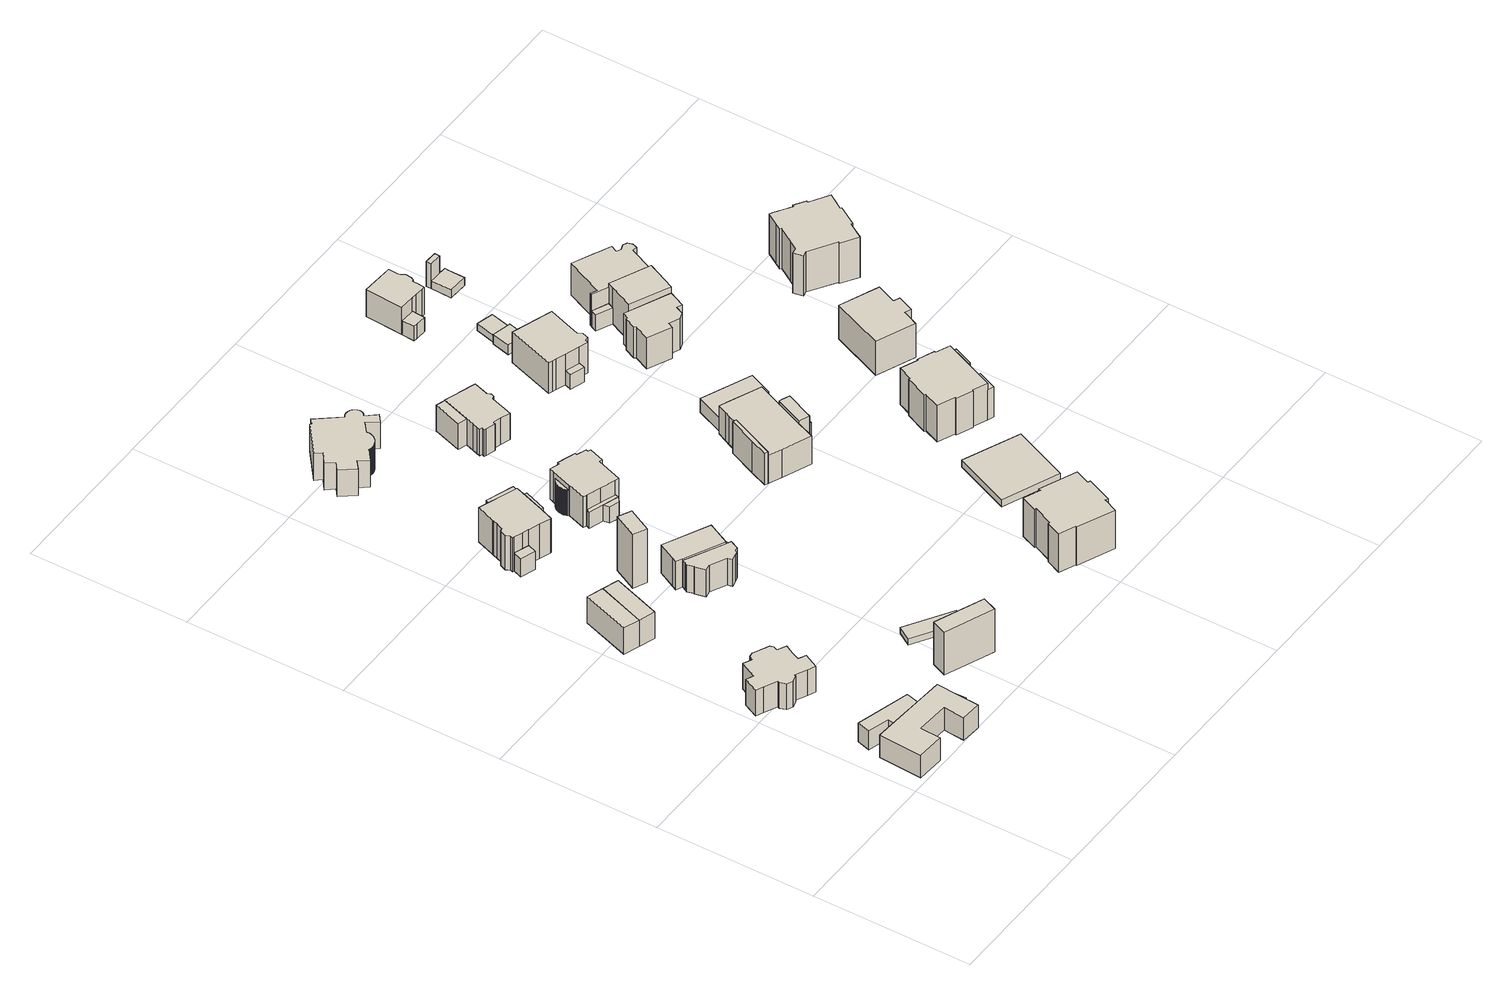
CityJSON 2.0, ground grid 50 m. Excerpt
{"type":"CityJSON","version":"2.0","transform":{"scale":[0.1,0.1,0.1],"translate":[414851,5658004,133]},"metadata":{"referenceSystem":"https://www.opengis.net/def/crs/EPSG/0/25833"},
"CityObjects":{
"building1":{"type":"Building","attributes":{"Dachtyp_tdc":"tdcFreeFormRoof","Gemeindeschluessel":14612000,"Dachneigung":50.48,"QualitaetDacherkennung":32,"Geometrietyp2DReferenz":"3000","measuredHeight":10.78,"function":"31001_9998","roofType":"5000"},"geometry":[{"type":"Solid","lod":"1","boundaries":[[[[0,1,2,3,4,5,6,7,8,9,10]],[[11,12,13,14,15,16,17,18,19,20,21]],[[10,12,11,0]],[[9,13,12,10]],[[8,14,13,9]],[[7,15,14,8]],[[6,16,15,7]],[[5,17,16,6]],[[4,18,17,5]],[[3,19,18,4]],[[2,20,19,3]],[[1,21,20,2]],[[0,11,21,1]]]]}]},
"building2":{"type":"Building","attributes":{"Dachtyp_tdc":"tdcFreeFormRoof","Gemeindeschluessel":14612000,"Dachneigung":25.45,"QualitaetDacherkennung":12,"Geometrietyp2DReferenz":"3000","measuredHeight":7.42,"function":"31001_9998","roofType":"5000"},"geometry":[{"type":"Solid","lod":"1","boundaries":[[[[22,23,24,25,26,27]],[[28,29,30,31,32,33]],[[27,29,28,22]],[[26,30,29,27]],[[25,31,30,26]],[[24,32,31,25]],[[23,33,32,24]],[[22,28,33,23]]]]}]},
"building3":{"type":"Building","attributes":{"Dachtyp_tdc":"tdcFreeFormRoof","Gemeindeschluessel":14612000,"Dachneigung":42.86,"QualitaetDacherkennung":50,"Geometrietyp2DReferenz":"3000","measuredHeight":12.9,"function":"31001_9998","roofType":"5000"},"geometry":[{"type":"Solid","lod":"1","boundaries":[[[[34,35,36,37,38,39,40,41,42,43,44,45,46,47,48,49,50,51,52,53,54,55,56,57,58,59,60]],[[61,62,63,64,65,66,67,68,69,70,71,72,73,74,75,76,77,78,79,80,81,82,83,84,85,86,87]],[[60,62,61,34]],[[59,63,62,60]],[[58,64,63,59]],[[57,65,64,58]],[[56,66,65,57]],[[55,67,66,56]],[[54,68,67,55]],[[53,69,68,54]],[[52,70,69,53]],[[51,71,70,52]],[[50,72,71,51]],[[49,73,72,50]],[[48,74,73,49]],[[47,75,74,48]],[[46,76,75,47]],[[45,77,76,46]],[[44,78,77,45]],[[43,79,78,44]],[[42,80,79,43]],[[41,81,80,42]],[[40,82,81,41]],[[39,83,82,40]],[[38,84,83,39]],[[37,85,84,38]],[[36,86,85,37]],[[35,87,86,36]],[[34,61,87,35]]]]}]},
"building4":{"type":"Building","attributes":{"Dachtyp_tdc":"tdcPolyFlatRoof","Gemeindeschluessel":14612000,"Dachneigung":34.5,"QualitaetDacherkennung":73,"Geometrietyp2DReferenz":"3000","measuredHeight":5.77,"function":"31001_9998","roofType":"2100"},"geometry":[{"type":"Solid","lod":"1","boundaries":[[[[88,89,90,91]],[[92,93,94,95]],[[91,93,92,88]],[[90,94,93,91]],[[89,95,94,90]],[[88,92,95,89]]]]}]},
"building5":{"type":"Building","attributes":{"Dachtyp_tdc":"tdcPolyFlatRoof","Gemeindeschluessel":14612000,"Dachneigung":0,"QualitaetDacherkennung":50,"Geometrietyp2DReferenz":"3000","measuredHeight":9.47,"function":"31001_9998","roofType":"1000"},"geometry":[{"type":"Solid","lod":"1","boundaries":[[[[96,97,98,99]],[[100,101,102,103]],[[99,101,100,96]],[[98,102,101,99]],[[97,103,102,98]],[[96,100,103,97]]]]}]},
"building6":{"type":"Building","attributes":{"Dachtyp_tdc":"tdcPolyFlatRoof","Gemeindeschluessel":14612000,"Dachneigung":0,"QualitaetDacherkennung":52,"Geometrietyp2DReferenz":"3000","measuredHeight":9.42,"function":"31001_9998","roofType":"1000"},"geometry":[{"type":"Solid","lod":"1","boundaries":[[[[104,96,99,105]],[[106,107,101,100]],[[105,107,106,104]],[[99,101,107,105]],[[96,100,101,99]],[[104,106,100,96]]]]}]},
"building7":{"type":"Building","attributes":{"Dachtyp_tdc":"tdcFreeFormRoof","Gemeindeschluessel":14612000,"Dachneigung":69.37,"QualitaetDacherkennung":4,"Geometrietyp2DReferenz":"3000","measuredHeight":18.58,"function":"31001_2463","roofType":"5000"},"geometry":[{"type":"Solid","lod":"1","boundaries":[[[[108,109,110,111]],[[112,113,114,115]],[[111,113,112,108]],[[110,114,113,111]],[[109,115,114,110]],[[108,112,115,109]]]]}]},
"building8":{"type":"Building","attributes":{"Dachtyp_tdc":"tdcFreeFormRoof","Gemeindeschluessel":14612000,"Dachneigung":57.66,"QualitaetDacherkennung":3,"Geometrietyp2DReferenz":"3000","measuredHeight":21.14,"function":"31001_9998","roofType":"5000"},"geometry":[{"type":"Solid","lod":"1","boundaries":[[[[116,117,118,119]],[[120,121,122,123]],[[119,121,120,116]],[[118,122,121,119]],[[117,123,122,118]],[[116,120,123,117]]]]}]},
"building9":{"type":"Building","attributes":{"Gemeindeschluessel":14612000,"Geometrietyp2DReferenz":"3000","function":"31001_9998","roofType":"9999"},"children":["building9-1","building9-2","building9-3","building9-4"]},
"building9-1":{"type":"BuildingPart","attributes":{"Dachtyp_tdc":"tdcGableRoof","Dachneigung":36.72,"QualitaetDacherkennung":22,"Geometrietyp2DReferenz":"3000","measuredHeight":7.4,"roofType":"3100"},"parents":["building9"],"geometry":[{"type":"Solid","lod":"1","boundaries":[[[[124,125,126,127]],[[128,129,130,131]],[[127,129,128,124]],[[126,130,129,127]],[[125,131,130,126]],[[124,128,131,125]]]]}]},
"building9-2":{"type":"BuildingPart","attributes":{"Dachtyp_tdc":"tdcGableAndHippedGRoof","Dachneigung":42.19,"QualitaetDacherkennung":63,"Geometrietyp2DReferenz":"3000","measuredHeight":15.63,"roofType":"9999"},"parents":["building9"],"geometry":[{"type":"Solid","lod":"1","boundaries":[[[[132,133,134,135,136,137,138,139,140,141,142,143,144,145,146,147,148,149,150,151,152]],[[153,154,155,156,157,158,159,160,161,162,163,164,165,166,167,168,169,131,170,130,171]],[[152,154,153,132]],[[151,155,154,152]],[[150,156,155,151]],[[149,157,156,150]],[[148,158,157,149]],[[147,159,158,148]],[[146,160,159,147]],[[145,161,160,146]],[[144,162,161,145]],[[143,163,162,144]],[[142,164,163,143]],[[141,165,164,142]],[[140,166,165,141]],[[139,167,166,140]],[[138,168,167,139]],[[137,169,168,138]],[[136,131,169,137]],[[135,170,131,136]],[[134,130,170,135]],[[133,171,130,134]],[[132,153,171,133]]]]}]},
"building9-3":{"type":"BuildingPart","attributes":{"Dachtyp_tdc":"tdcGableRoof","Dachneigung":49.29,"QualitaetDacherkennung":80,"Geometrietyp2DReferenz":"3000","measuredHeight":14.09,"roofType":"3100"},"parents":["building9"],"geometry":[{"type":"Solid","lod":"1","boundaries":[[[[172,173,174,175]],[[164,176,177,165]],[[175,176,164,172]],[[174,177,176,175]],[[173,165,177,174]],[[172,164,165,173]]]]}]},
"building9-4":{"type":"BuildingPart","attributes":{"Dachtyp_tdc":"tdcGableRoof","Dachneigung":43.27,"QualitaetDacherkennung":57,"Geometrietyp2DReferenz":"3000","measuredHeight":14.17,"roofType":"3100"},"parents":["building9"],"geometry":[{"type":"Solid","lod":"1","boundaries":[[[[178,179,180,181,182,183]],[[184,185,186,187,163,161]],[[183,185,184,178]],[[182,186,185,183]],[[181,187,186,182]],[[180,163,187,181]],[[179,161,163,180]],[[178,184,161,179]]]]}]},
"building10":{"type":"Building","attributes":{"Dachtyp_tdc":"tdcPolyFlatRoof","Gemeindeschluessel":14612000,"Dachneigung":0,"QualitaetDacherkennung":87,"Geometrietyp2DReferenz":"3000","measuredHeight":2.23,"function":"31001_2463","roofType":"1000"},"geometry":[{"type":"Solid","lod":"1","boundaries":[[[[188,189,190,191]],[[192,193,194,195]],[[191,193,192,188]],[[190,194,193,191]],[[189,195,194,190]],[[188,192,195,189]]]]}]},
"building11":{"type":"Building","attributes":{"Gemeindeschluessel":14612000,"Geometrietyp2DReferenz":"3000","function":"31001_9998","roofType":"9999"},"children":["building11-1","building11-2","building11-3"]},
"building11-1":{"type":"BuildingPart","attributes":{"Dachtyp_tdc":"tdcPolyFlatRoof","Dachneigung":0,"QualitaetDacherkennung":69,"Geometrietyp2DReferenz":"3000","measuredHeight":5.17,"roofType":"1000"},"parents":["building11"],"geometry":[{"type":"Solid","lod":"1","boundaries":[[[[196,197,198,199,200,201,202]],[[203,204,205,206,207,208,209]],[[202,204,203,196]],[[201,205,204,202]],[[200,206,205,201]],[[199,207,206,200]],[[198,208,207,199]],[[197,209,208,198]],[[196,203,209,197]]]]}]},
"building11-2":{"type":"BuildingPart","attributes":{"Dachtyp_tdc":"tdcFreeFormRoof","Dachneigung":34.73,"QualitaetDacherkennung":30,"Geometrietyp2DReferenz":"3000","measuredHeight":11.3,"roofType":"5000"},"parents":["building11"],"geometry":[{"type":"Solid","lod":"1","boundaries":[[[[210,211,212,213,214,215,216,217,218,219,220,221,222,223,224,225]],[[226,227,228,229,230,231,232,233,205,204,234,235,236,237,238,239]],[[225,227,226,210]],[[224,228,227,225]],[[223,229,228,224]],[[222,230,229,223]],[[221,231,230,222]],[[220,232,231,221]],[[219,233,232,220]],[[218,205,233,219]],[[217,204,205,218]],[[216,234,204,217]],[[215,235,234,216]],[[214,236,235,215]],[[213,237,236,214]],[[212,238,237,213]],[[211,239,238,212]],[[210,226,239,211]]]]}]},
"building11-3":{"type":"BuildingPart","attributes":{"Dachtyp_tdc":"tdcCutTentRoof","Dachneigung":11.51,"QualitaetDacherkennung":29,"Geometrietyp2DReferenz":"3000","measuredHeight":11.75,"roofType":"9999"},"parents":["building11"],"geometry":[{"type":"Solid","lod":"1","boundaries":[[[[240,241,242,243,244,245,246]],[[247,248,249,250,206,205,233]],[[246,248,247,240]],[[245,249,248,246]],[[244,250,249,245]],[[243,206,250,244]],[[242,205,206,243]],[[241,233,205,242]],[[240,247,233,241]]]]}]},
"building12":{"type":"Building","attributes":{"Dachtyp_tdc":"tdcFreeFormRoof","Gemeindeschluessel":14612000,"Dachneigung":49.27,"QualitaetDacherkennung":34,"Geometrietyp2DReferenz":"3000","measuredHeight":15.54,"function":"31001_9998","roofType":"5000"},"geometry":[{"type":"Solid","lod":"1","boundaries":[[[[251,252,253,254,255,256,257,258,259,260,261,262,263,264,265,266,267,268,269,270,271,272,273,274,275,276,277,278,279,280,281,282,283,284,285,286,287,288,289,290,291,292,293,294,295,296,297,298,299,300,301,302,303,304,305,306,307,308,309,310,311,312,313,314,315,316,317,318,319,320,321,322,323,324,325,326,327,328,329,330,331,332,333,334,335,336,337,338,339,340,341,342,343]],[[344,345,346,347,348,349,350,351,352,353,354,355,356,357,358,359,360,361,362,363,364,365,366,367,368,369,370,371,372,373,374,375,376,377,378,379,380,381,382,383,384,385,386,387,388,389,390,391,392,393,394,395,396,397,398,399,400,401,402,403,404,405,406,407,408,409,410,411,412,413,414,415,416,417,418,419,420,421,422,423,424,425,426,427,428,429,430,431,432,433,434,435,436]],[[343,345,344,251]],[[342,346,345,343]],[[341,347,346,342]],[[340,348,347,341]],[[339,349,348,340]],[[338,350,349,339]],[[337,351,350,338]],[[336,352,351,337]],[[335,353,352,336]],[[334,354,353,335]],[[333,355,354,334]],[[332,356,355,333]],[[331,357,356,332]],[[330,358,357,331]],[[329,359,358,330]],[[328,360,359,329]],[[327,361,360,328]],[[326,362,361,327]],[[325,363,362,326]],[[324,364,363,325]],[[323,365,364,324]],[[322,366,365,323]],[[321,367,366,322]],[[320,368,367,321]],[[319,369,368,320]],[[318,370,369,319]],[[317,371,370,318]],[[316,372,371,317]],[[315,373,372,316]],[[314,374,373,315]],[[313,375,374,314]],[[312,376,375,313]],[[311,377,376,312]],[[310,378,377,311]],[[309,379,378,310]],[[308,380,379,309]],[[307,381,380,308]],[[306,382,381,307]],[[305,383,382,306]],[[304,384,383,305]],[[303,385,384,304]],[[302,386,385,303]],[[301,387,386,302]],[[300,388,387,301]],[[299,389,388,300]],[[298,390,389,299]],[[297,391,390,298]],[[296,392,391,297]],[[295,393,392,296]],[[294,394,393,295]],[[293,395,394,294]],[[292,396,395,293]],[[291,397,396,292]],[[290,398,397,291]],[[289,399,398,290]],[[288,400,399,289]],[[287,401,400,288]],[[286,402,401,287]],[[285,403,402,286]],[[284,404,403,285]],[[283,405,404,284]],[[282,406,405,283]],[[281,407,406,282]],[[280,408,407,281]],[[279,409,408,280]],[[278,410,409,279]],[[277,411,410,278]],[[276,412,411,277]],[[275,413,412,276]],[[274,414,413,275]],[[273,415,414,274]],[[272,416,415,273]],[[271,417,416,272]],[[270,418,417,271]],[[269,419,418,270]],[[268,420,419,269]],[[267,421,420,268]],[[266,422,421,267]],[[265,423,422,266]],[[264,424,423,265]],[[263,425,424,264]],[[262,426,425,263]],[[261,427,426,262]],[[260,428,427,261]],[[259,429,428,260]],[[258,430,429,259]],[[257,431,430,258]],[[256,432,431,257]],[[255,433,432,256]],[[254,434,433,255]],[[253,435,434,254]],[[252,436,435,253]],[[251,344,436,252]]]]}]},
"building13":{"type":"Building","attributes":{"Gemeindeschluessel":14612000,"Geometrietyp2DReferenz":"3000","function":"31001_9998","roofType":"9999"},"children":["building13-1","building13-2","building13-3","building13-4"]},
"building13-1":{"type":"BuildingPart","attributes":{"Dachtyp_tdc":"tdcFreeFormRoof","Dachneigung":38.2,"QualitaetDacherkennung":17,"Geometrietyp2DReferenz":"3000","measuredHeight":13.63,"roofType":"5000"},"parents":["building13"],"geometry":[{"type":"Solid","lod":"1","boundaries":[[[[437,438,439,440,441,442,443,444,445,446,447,448,449,450,451,452,453,454,455,456]],[[457,458,459,460,461,462,463,464,465,466,467,468,469,470,471,472,473,474,475,476]],[[456,458,457,437]],[[455,459,458,456]],[[454,460,459,455]],[[453,461,460,454]],[[452,462,461,453]],[[451,463,462,452]],[[450,464,463,451]],[[449,465,464,450]],[[448,466,465,449]],[[447,467,466,448]],[[446,468,467,447]],[[445,469,468,446]],[[444,470,469,445]],[[443,471,470,444]],[[442,472,471,443]],[[441,473,472,442]],[[440,474,473,441]],[[439,475,474,440]],[[438,476,475,439]],[[437,457,476,438]]]]}]},
"building13-2":{"type":"BuildingPart","attributes":{"Dachtyp_tdc":"tdcPolyFlatRoof","Dachneigung":0,"QualitaetDacherkennung":53,"Geometrietyp2DReferenz":"3000","measuredHeight":5.76,"roofType":"1000"},"parents":["building13"],"geometry":[{"type":"Solid","lod":"1","boundaries":[[[[477,478,479,480]],[[481,482,483,484]],[[480,482,481,477]],[[479,483,482,480]],[[478,484,483,479]],[[477,481,484,478]]]]}]},
"building13-3":{"type":"BuildingPart","attributes":{"Dachtyp_tdc":"tdcFreeFormRoof","Dachneigung":36.52,"QualitaetDacherkennung":13,"Geometrietyp2DReferenz":"3000","measuredHeight":11.86,"roofType":"5000"},"parents":["building13"],"geometry":[{"type":"Solid","lod":"1","boundaries":[[[[485,486,487,488,489,490,491,492,493,494,495,496,497,498,499,500,501,502,503,504,505,506,507,506,508,509,510]],[[511,512,513,514,515,460,515,516,459,517,518,519,520,521,522,523,524,525,526,527,528,529,530,531,532,533,534]],[[510,512,511,485]],[[509,513,512,510]],[[508,514,513,509]],[[506,515,514,508]],[[515,506,505,516]],[[504,459,516,505]],[[503,517,459,504]],[[502,518,517,503]],[[501,519,518,502]],[[500,520,519,501]],[[499,521,520,500]],[[498,522,521,499]],[[497,523,522,498]],[[496,524,523,497]],[[495,525,524,496]],[[494,526,525,495]],[[493,527,526,494]],[[492,528,527,493]],[[491,529,528,492]],[[490,530,529,491]],[[489,531,530,490]],[[488,532,531,489]],[[487,533,532,488]],[[486,534,533,487]],[[485,511,534,486]]]]}]},
"building13-4":{"type":"BuildingPart","attributes":{"Dachtyp_tdc":"tdcPolyFlatRoof","Dachneigung":0,"QualitaetDacherkennung":48,"Geometrietyp2DReferenz":"3000","measuredHeight":5.73,"roofType":"1000"},"parents":["building13"],"geometry":[{"type":"Solid","lod":"1","boundaries":[[[[535,536,478,477,537,538]],[[476,475,473,481,484,539]],[[538,475,476,535]],[[537,473,475,538]],[[477,481,473,537]],[[478,484,481,477]],[[536,539,484,478]],[[535,476,539,536]]]]}]},
"building14":{"type":"Building","attributes":{"Gemeindeschluessel":14612000,"Geometrietyp2DReferenz":"3000","function":"31001_9998","roofType":"9999"},"children":["building14-1","building14-2","building14-3"]},
"building14-1":{"type":"BuildingPart","attributes":{"Dachtyp_tdc":"tdcGableRoof","Dachneigung":33.06,"QualitaetDacherkennung":43,"Geometrietyp2DReferenz":"3000","measuredHeight":11.35,"roofType":"3100"},"parents":["building14"],"geometry":[{"type":"Solid","lod":"1","boundaries":[[[[540,541,542,543]],[[544,545,546,547]],[[543,545,544,540]],[[542,546,545,543]],[[541,547,546,542]],[[540,544,547,541]]]]}]},
"building14-2":{"type":"BuildingPart","attributes":{"Dachtyp_tdc":"tdcGableRoof","Dachneigung":61.77,"QualitaetDacherkennung":12,"Geometrietyp2DReferenz":"3000","measuredHeight":8.9,"roofType":"3100"},"parents":["building14"],"geometry":[{"type":"Solid","lod":"1","boundaries":[[[[548,549,550,551]],[[552,553,554,555]],[[551,553,552,548]],[[550,554,553,551]],[[549,555,554,550]],[[548,552,555,549]]]]}]},
"building14-3":{"type":"BuildingPart","attributes":{"Dachtyp_tdc":"tdcGableAndHippedGRoof","Dachneigung":43.65,"QualitaetDacherkennung":64,"Geometrietyp2DReferenz":"3000","measuredHeight":12.54,"roofType":"9999"},"parents":["building14"],"geometry":[{"type":"Solid","lod":"1","boundaries":[[[[556,557,558,559,560,561,562,563,564,565,566,567,568,569,570,571,572,573,574,575]],[[576,577,578,547,546,552,579,555,580,581,582,583,584,585,586,587,588,589,590,591]],[[575,577,576,556]],[[574,578,577,575]],[[573,547,578,574]],[[572,546,547,573]],[[571,552,546,572]],[[570,579,552,571]],[[569,555,579,570]],[[568,580,555,569]],[[567,581,580,568]],[[566,582,581,567]],[[565,583,582,566]],[[564,584,583,565]],[[563,585,584,564]],[[562,586,585,563]],[[561,587,586,562]],[[560,588,587,561]],[[559,589,588,560]],[[558,590,589,559]],[[557,591,590,558]],[[556,576,591,557]]]]}]},
"building15":{"type":"Building","attributes":{"Dachtyp_tdc":"tdcFreeFormRoof","Gemeindeschluessel":14612000,"Dachneigung":0.074,"QualitaetDacherkennung":67,"Geometrietyp2DReferenz":"3000","measuredHeight":15.07,"function":"31001_9998","roofType":"5000"},"geometry":[{"type":"Solid","lod":"1","boundaries":[[[[592,593,594,595,596,597,598,599,600,601,602,603,604,605,606,607]],[[608,609,610,611,612,613,614,615,616,617,618,619,620,621,622,623]],[[607,609,608,592]],[[606,610,609,607]],[[605,611,610,606]],[[604,612,611,605]],[[603,613,612,604]],[[602,614,613,603]],[[601,615,614,602]],[[600,616,615,601]],[[599,617,616,600]],[[598,618,617,599]],[[597,619,618,598]],[[596,620,619,597]],[[595,621,620,596]],[[594,622,621,595]],[[593,623,622,594]],[[592,608,623,593]]]]}]},
"building16":{"type":"Building","attributes":{"Gemeindeschluessel":14612000,"Geometrietyp2DReferenz":"3000","function":"31001_9998","roofType":"9999"},"children":["building16-1","building16-2","building16-3","building16-4","building16-5"]},
"building16-1":{"type":"BuildingPart","attributes":{"Dachtyp_tdc":"tdcGableRoof","Dachneigung":16.78,"QualitaetDacherkennung":63,"Geometrietyp2DReferenz":"3000","measuredHeight":11.99,"roofType":"3100"},"parents":["building16"],"geometry":[{"type":"Solid","lod":"1","boundaries":[[[[624,625,626,627,628,629,630]],[[631,632,633,634,635,636,637]],[[629,632,631,630]],[[628,633,632,629]],[[627,634,633,628]],[[626,635,634,627]],[[625,636,635,626]],[[624,637,636,625]],[[630,631,637,624]]]]}]},
"building16-2":{"type":"BuildingPart","attributes":{"Dachtyp_tdc":"tdcFreeFormRoof","Dachneigung":69.16,"QualitaetDacherkennung":16,"Geometrietyp2DReferenz":"3000","measuredHeight":12.03,"roofType":"5000"},"parents":["building16"],"geometry":[{"type":"Solid","lod":"1","boundaries":[[[[638,639,640,641,642]],[[643,644,645,646,647]],[[642,644,643,638]],[[641,645,644,642]],[[640,646,645,641]],[[639,647,646,640]],[[638,643,647,639]]]]}]},
"building16-3":{"type":"BuildingPart","attributes":{"Dachtyp_tdc":"tdcGableRoof","Dachneigung":16.27,"QualitaetDacherkennung":47,"Geometrietyp2DReferenz":"3000","measuredHeight":11.93,"roofType":"3100"},"parents":["building16"],"geometry":[{"type":"Solid","lod":"1","boundaries":[[[[648,649,650,651,652,653,654,655,656,657,658,659,660,661,662]],[[663,664,644,665,643,666,667,668,669,670,671,672,634,673,633]],[[662,664,663,648]],[[661,644,664,662]],[[660,665,644,661]],[[659,643,665,660]],[[658,666,643,659]],[[657,667,666,658]],[[656,668,667,657]],[[655,669,668,656]],[[654,670,669,655]],[[653,671,670,654]],[[652,672,671,653]],[[651,634,672,652]],[[650,673,634,651]],[[649,633,673,650]],[[648,663,633,649]]]]}]},
"building16-4":{"type":"BuildingPart","attributes":{"Dachtyp_tdc":"tdcPolyFlatRoof","Dachneigung":0,"QualitaetDacherkennung":44,"Geometrietyp2DReferenz":"3000","measuredHeight":6.9,"roofType":"1000"},"parents":["building16"],"geometry":[{"type":"Solid","lod":"1","boundaries":[[[[674,675,676,677]],[[637,678,679,631]],[[677,678,637,674]],[[676,679,678,677]],[[675,631,679,676]],[[674,637,631,675]]]]}]},
"building16-5":{"type":"BuildingPart","attributes":{"Dachtyp_tdc":"tdcGableRoof","Dachneigung":14.01,"QualitaetDacherkennung":50,"Geometrietyp2DReferenz":"3000","measuredHeight":9.56,"roofType":"3100"},"parents":["building16"],"geometry":[{"type":"Solid","lod":"1","boundaries":[[[[680,681,682,683]],[[684,685,670,669]],[[683,685,684,680]],[[682,670,685,683]],[[681,669,670,682]],[[680,684,669,681]]]]}]},
"building17":{"type":"Building","attributes":{"Dachtyp_tdc":"tdcPolyFlatRoof","Gemeindeschluessel":14612000,"Dachneigung":0,"QualitaetDacherkennung":59,"Geometrietyp2DReferenz":"3000","measuredHeight":2.52,"function":"31001_9998","roofType":"1000"},"geometry":[{"type":"Solid","lod":"1","boundaries":[[[[686,687,688,689]],[[690,691,692,693]],[[689,691,690,686]],[[688,692,691,689]],[[687,693,692,688]],[[686,690,693,687]]]]}]},
"building18":{"type":"Building","attributes":{"Dachtyp_tdc":"tdcPolyFlatRoof","Gemeindeschluessel":14612000,"Dachneigung":0,"QualitaetDacherkennung":71,"Geometrietyp2DReferenz":"3000","measuredHeight":5.01,"function":"31001_9998","roofType":"1000"},"geometry":[{"type":"Solid","lod":"1","boundaries":[[[[694,695,696,697,698,699,700]],[[701,702,703,704,705,706,707]],[[700,702,701,694]],[[699,703,702,700]],[[698,704,703,699]],[[697,705,704,698]],[[696,706,705,697]],[[695,707,706,696]],[[694,701,707,695]]]]}]},
"building19":{"type":"Building","attributes":{"Gemeindeschluessel":14612000,"Geometrietyp2DReferenz":"3000","function":"31001_9998","roofType":"9999"},"children":["building19-1","building19-2"]},
"building19-1":{"type":"BuildingPart","attributes":{"Dachtyp_tdc":"tdcFreeFormRoof","Dachneigung":44.63,"QualitaetDacherkennung":65,"Geometrietyp2DReferenz":"3000","measuredHeight":14.88,"roofType":"5000"},"parents":["building19"],"geometry":[{"type":"Solid","lod":"1","boundaries":[[[[708,709,710,711,712,713,714,715,716,717,718,719]],[[720,721,722,723,724,725,726,727,728,729,730,731]],[[718,721,720,719]],[[717,722,721,718]],[[716,723,722,717]],[[715,724,723,716]],[[714,725,724,715]],[[713,726,725,714]],[[712,727,726,713]],[[711,728,727,712]],[[710,729,728,711]],[[709,730,729,710]],[[708,731,730,709]],[[719,720,731,708]]]]}]},
"building19-2":{"type":"BuildingPart","attributes":{"Dachtyp_tdc":"tdcGableRoof","Dachneigung":34.29,"QualitaetDacherkennung":13,"Geometrietyp2DReferenz":"3000","measuredHeight":6.21,"roofType":"3100"},"parents":["building19"],"geometry":[{"type":"Solid","lod":"1","boundaries":[[[[732,733,734,735,736]],[[737,738,739,720,731]],[[736,738,737,732]],[[735,739,738,736]],[[734,720,739,735]],[[733,731,720,734]],[[732,737,731,733]]]]}]},
"building20":{"type":"Building","attributes":{"Dachtyp_tdc":"tdcFreeFormRoof","Gemeindeschluessel":14612000,"Dachneigung":27.44,"QualitaetDacherkennung":72,"Geometrietyp2DReferenz":"3000","measuredHeight":4.26,"function":"31001_9998","roofType":"5000"},"geometry":[{"type":"Solid","lod":"1","boundaries":[[[[740,741,742,743,744,745]],[[746,747,748,749,750,751]],[[745,747,746,740]],[[744,748,747,745]],[[743,749,748,744]],[[742,750,749,743]],[[741,751,750,742]],[[740,746,751,741]]]]}]},
"building21":{"type":"Building","attributes":{"Gemeindeschluessel":14612000,"Geometrietyp2DReferenz":"3000","function":"31001_9998","roofType":"9999"},"children":["building21-1","building21-2"]},
"building21-1":{"type":"BuildingPart","attributes":{"Dachtyp_tdc":"tdcHipRoof","Dachneigung":43.45,"QualitaetDacherkennung":85,"Geometrietyp2DReferenz":"3000","measuredHeight":12.76,"roofType":"3200"},"parents":["building21"],"geometry":[{"type":"Solid","lod":"1","boundaries":[[[[752,753,754,755,756,757,758,759,760,761,762,763,764]],[[765,766,767,768,769,770,771,772,773,774,775,776,777]],[[764,766,765,752]],[[763,767,766,764]],[[762,768,767,763]],[[761,769,768,762]],[[760,770,769,761]],[[759,771,770,760]],[[758,772,771,759]],[[757,773,772,758]],[[756,774,773,757]],[[755,775,774,756]],[[754,776,775,755]],[[753,777,776,754]],[[752,765,777,753]]]]}]},
"building21-2":{"type":"BuildingPart","attributes":{"Dachtyp_tdc":"tdcGableRoof","Dachneigung":11.65,"QualitaetDacherkennung":28,"Geometrietyp2DReferenz":"3000","measuredHeight":5.5,"roofType":"3100"},"parents":["building21"],"geometry":[{"type":"Solid","lod":"1","boundaries":[[[[778,779,780,781,782,783,784]],[[785,772,786,787,788,789,773]],[[784,772,785,778]],[[783,786,772,784]],[[782,787,786,783]],[[781,788,787,782]],[[780,789,788,781]],[[779,773,789,780]],[[778,785,773,779]]]]}]},
"building22":{"type":"Building","attributes":{"Dachtyp_tdc":"tdcGableRoof","Gemeindeschluessel":14612000,"Dachneigung":10.54,"QualitaetDacherkennung":33,"Geometrietyp2DReferenz":"3000","measuredHeight":2.96,"function":"31001_9998","roofType":"3100"},"geometry":[{"type":"Solid","lod":"1","boundaries":[[[[790,791,792,793]],[[794,795,796,797]],[[793,795,794,790]],[[792,796,795,793]],[[791,797,796,792]],[[790,794,797,791]]]]}]},
"building23":{"type":"Building","attributes":{"Gemeindeschluessel":14612000,"Geometrietyp2DReferenz":"3000","function":"31001_9998","roofType":"9999"},"children":["building23-1","building23-2","building23-3"]},
"building23-1":{"type":"BuildingPart","attributes":{"Dachtyp_tdc":"tdcFreeFormRoof","Dachneigung":68.82,"QualitaetDacherkennung":20,"Geometrietyp2DReferenz":"3000","measuredHeight":12.09,"roofType":"5000"},"parents":["building23"],"geometry":[{"type":"Solid","lod":"1","boundaries":[[[[798,799,800,801]],[[802,803,804,805]],[[801,803,802,798]],[[800,804,803,801]],[[799,805,804,800]],[[798,802,805,799]]]]}]},
"building23-2":{"type":"BuildingPart","attributes":{"Dachtyp_tdc":"tdcFreeFormRoof","Dachneigung":69.06,"QualitaetDacherkennung":27,"Geometrietyp2DReferenz":"3000","measuredHeight":12.07,"roofType":"5000"},"parents":["building23"],"geometry":[{"type":"Solid","lod":"1","boundaries":[[[[806,807,808,809]],[[810,811,812,813]],[[809,811,810,806]],[[808,812,811,809]],[[807,813,812,808]],[[806,810,813,807]]]]}]},
"building23-3":{"type":"BuildingPart","attributes":{"Dachtyp_tdc":"tdcTentRoof","Dachneigung":22.15,"QualitaetDacherkennung":68,"Geometrietyp2DReferenz":"3000","measuredHeight":14.79,"roofType":"3500"},"parents":["building23"],"geometry":[{"type":"Solid","lod":"1","boundaries":[[[[814,815,816,817,818,819,820,821,822,823,824,825,826,827,828,829,830,831]],[[811,832,833,834,835,836,837,838,839,840,841,842,843,844,845,803,802,812]],[[830,832,811,831]],[[829,833,832,830]],[[828,834,833,829]],[[827,835,834,828]],[[826,836,835,827]],[[825,837,836,826]],[[824,838,837,825]],[[823,839,838,824]],[[822,840,839,823]],[[821,841,840,822]],[[820,842,841,821]],[[819,843,842,820]],[[818,844,843,819]],[[817,845,844,818]],[[816,803,845,817]],[[815,802,803,816]],[[814,812,802,815]],[[831,811,812,814]]]]}]},
"building24":{"type":"Building","attributes":{"Dachtyp_tdc":"tdcFreeFormRoof","Gemeindeschluessel":14612000,"Dachneigung":41.28,"QualitaetDacherkennung":26,"Geometrietyp2DReferenz":"3000","measuredHeight":14.25,"function":"31001_9998","roofType":"5000"},"geometry":[{"type":"Solid","lod":"1","boundaries":[[[[846,847,848,849,850,851,852,853,854,855,856,857,858]],[[859,860,861,862,863,864,865,866,867,868,869,870,871]],[[858,860,859,846]],[[857,861,860,858]],[[856,862,861,857]],[[855,863,862,856]],[[854,864,863,855]],[[853,865,864,854]],[[852,866,865,853]],[[851,867,866,852]],[[850,868,867,851]],[[849,869,868,850]],[[848,870,869,849]],[[847,871,870,848]],[[846,859,871,847]]]]}]},
"building25":{"type":"Building","attributes":{"Gemeindeschluessel":14612000,"Geometrietyp2DReferenz":"3000","function":"31001_9998","roofType":"9999"},"children":["building25-1","building25-2"]},
"building25-1":{"type":"BuildingPart","attributes":{"Dachtyp_tdc":"tdcFreeFormRoof","Dachneigung":57.89,"QualitaetDacherkennung":7,"Geometrietyp2DReferenz":"3000","measuredHeight":9.58,"roofType":"5000"},"parents":["building25"],"geometry":[{"type":"Solid","lod":"1","boundaries":[[[[872,873,874,875]],[[876,877,878,879]],[[875,877,876,872]],[[874,878,877,875]],[[873,879,878,874]],[[872,876,879,873]]]]}]},
"building25-2":{"type":"BuildingPart","attributes":{"Dachtyp_tdc":"tdcPolyFlatRoof","Dachneigung":0,"QualitaetDacherkennung":46,"Geometrietyp2DReferenz":"3000","measuredHeight":2.83,"roofType":"1000"},"parents":["building25"],"geometry":[{"type":"Solid","lod":"1","boundaries":[[[[880,881,882,883,884,885]],[[886,876,879,887,888,889]],[[885,876,886,880]],[[884,879,876,885]],[[883,887,879,884]],[[882,888,887,883]],[[881,889,888,882]],[[880,886,889,881]]]]}]},
"building26":{"type":"Building","attributes":{"Gemeindeschluessel":14612000,"Geometrietyp2DReferenz":"3000","function":"31001_9998","roofType":"9999"},"children":["building26-1","building26-2"]},
"building26-1":{"type":"BuildingPart","attributes":{"Dachtyp_tdc":"tdcFreeFormRoof","Dachneigung":36.41,"QualitaetDacherkennung":20,"Geometrietyp2DReferenz":"3000","measuredHeight":6.23,"roofType":"5000"},"parents":["building26"],"geometry":[{"type":"Solid","lod":"1","boundaries":[[[[890,891,892,893]],[[894,895,896,897]],[[893,895,894,890]],[[892,896,895,893]],[[891,897,896,892]],[[890,894,897,891]]]]}]},
"building26-2":{"type":"BuildingPart","attributes":{"Dachtyp_tdc":"tdcHipAndGableRoof","Dachneigung":38.11,"QualitaetDacherkennung":22,"Geometrietyp2DReferenz":"3000","measuredHeight":15.2,"roofType":"5000"},"parents":["building26"],"geometry":[{"type":"Solid","lod":"1","boundaries":[[[[898,899,900,901,902]],[[903,894,897,904,905]],[[902,894,903,898]],[[901,897,894,902]],[[900,904,897,901]],[[899,905,904,900]],[[898,903,905,899]]]]}]},
"building27":{"type":"Building","attributes":{"Dachtyp_tdc":"tdcFreeFormRoof","Gemeindeschluessel":14612000,"Dachneigung":37.86,"QualitaetDacherkennung":29,"Geometrietyp2DReferenz":"3000","measuredHeight":16.61,"function":"31001_9998","roofType":"5000"},"geometry":[{"type":"Solid","lod":"1","boundaries":[[[[906,907,908,909,910,911,912,913,914,915,916,917,918,919,920]],[[921,922,923,924,925,926,927,928,929,930,931,932,933,934,935]],[[920,922,921,906]],[[919,923,922,920]],[[918,924,923,919]],[[917,925,924,918]],[[916,926,925,917]],[[915,927,926,916]],[[914,928,927,915]],[[913,929,928,914]],[[912,930,929,913]],[[911,931,930,912]],[[910,932,931,911]],[[909,933,932,910]],[[908,934,933,909]],[[907,935,934,908]],[[906,921,935,907]]]]}]},
"building28":{"type":"Building","attributes":{"Dachtyp_tdc":"tdcFreeFormRoof","Gemeindeschluessel":14612000,"Dachneigung":15.26,"QualitaetDacherkennung":58,"Geometrietyp2DReferenz":"3000","measuredHeight":13.35,"function":"31001_9998","roofType":"5000"},"geometry":[{"type":"Solid","lod":"1","boundaries":[[[[936,937,938,939,940,941,942,943]],[[944,945,946,947,948,949,950,951]],[[943,945,944,936]],[[942,946,945,943]],[[941,947,946,942]],[[940,948,947,941]],[[939,949,948,940]],[[938,950,949,939]],[[937,951,950,938]],[[936,944,951,937]]]]}]},
"building29":{"type":"Building","attributes":{"Dachtyp_tdc":"tdcFreeFormRoof","Gemeindeschluessel":14612000,"Dachneigung":21.72,"QualitaetDacherkennung":75,"Geometrietyp2DReferenz":"3000","measuredHeight":16.03,"function":"31001_9998","roofType":"5000"},"geometry":[{"type":"Solid","lod":"1","boundaries":[[[[952,953,954,955,956,957,958,959,960,961,962,963,964,965,966,967,968,969,970,971,972,973,974,975,976,977,978]],[[979,980,981,982,983,984,985,986,987,988,989,990,991,992,993,994,995,996,997,998,999,1000,1001,1002,1003,1004,1005]],[[978,980,979,952]],[[977,981,980,978]],[[976,982,981,977]],[[975,983,982,976]],[[974,984,983,975]],[[973,985,984,974]],[[972,986,985,973]],[[971,987,986,972]],[[970,988,987,971]],[[969,989,988,970]],[[968,990,989,969]],[[967,991,990,968]],[[966,992,991,967]],[[965,993,992,966]],[[964,994,993,965]],[[963,995,994,964]],[[962,996,995,963]],[[961,997,996,962]],[[960,998,997,961]],[[959,999,998,960]],[[958,1000,999,959]],[[957,1001,1000,958]],[[956,1002,1001,957]],[[955,1003,1002,956]],[[954,1004,1003,955]],[[953,1005,1004,954]],[[952,979,1005,953]]]]}]}
},
"vertices":[
[311,65,87],[316,137,87],[238,143,87],[136,150,87],[63,155,87],[54,19,87],[141,13,87],[145,78,87],[248,71,87],[243,5,87],[306,0,87],[311,65,6],[306,0,6],[243,5,6],[248,71,6],[145,78,6],[141,13,6],[54,19,6],[63,155,6],[136,150,6],[238,143,6],[316,137,6],
[251,190,74],[83,237,74],[71,196,74],[138,177,74],[136,150,74],[238,143,74],[251,190,7],[238,143,7],[136,150,7],[138,177,7],[71,196,7],[83,237,7],
[199,542,113],[172,556,113],[178,569,113],[174,580,113],[165,584,113],[131,601,113],[125,604,113],[110,601,113],[104,589,113],[77,602,113],[51,550,113],[28,561,113],[5,514,113],[29,503,113],[68,484,113],[66,479,113],[72,459,113],[90,450,113],[112,456,113],[114,461,113],[151,443,113],[174,432,113],[197,478,113],[185,483,113],[174,489,113],[178,499,113],[185,514,113],[199,542,21],[185,514,21],[178,499,21],[174,489,21],[185,483,21],[197,478,21],[174,432,21],[151,443,21],[114,461,21],[112,456,21],[90,450,21],[72,459,21],[66,479,21],[68,484,21],[29,503,21],[5,514,21],[28,561,21],[51,550,21],[77,602,21],[104,589,21],[110,601,21],[125,604,21],[131,601,21],[165,584,21],[174,580,21],[178,569,21],[172,556,21],
[316,137,54],[311,65,54],[344,63,54],[341,136,54],[316,137,7],[341,136,7],[344,63,7],[311,65,7],
[108,1070,128],[58,1087,128],[7,936,128],[56,919,128],[108,1070,34],[56,919,34],[7,936,34],[58,1087,34],
[158,1053,128],[106,902,128],[158,1053,34],[106,902,34],
[575,123,169],[594,169,169],[443,231,169],[424,185,169],[575,123,16],[424,185,16],[443,231,16],[594,169,16],
[312,1110,234],[272,1130,234],[235,1057,234],[275,1037,234],[312,1110,40],[275,1037,40],[235,1057,40],[272,1130,40],
[156,1316,105],[166,1343,105],[120,1360,105],[110,1332,105],[156,1316,39],[110,1332,39],[120,1360,39],[166,1343,39],
[118,1371,162],[115,1361,162],[120,1360,162],[146,1350,162],[166,1343,162],[165,1343,162],[200,1331,162],[234,1318,162],[236,1318,162],[254,1366,162],[278,1435,162],[287,1460,162],[224,1483,162],[201,1491,162],[166,1504,162],[144,1444,162],[143,1440,162],[138,1426,162],[131,1407,162],[120,1403,162],[112,1383,162],[118,1371,39],[112,1383,39],[120,1403,39],[131,1407,39],[138,1426,39],[143,1440,39],[144,1444,39],[166,1504,39],[201,1491,39],[224,1483,39],[287,1460,39],[278,1435,39],[254,1366,39],[236,1318,39],[234,1318,39],[200,1331,39],[165,1343,39],[146,1350,39],[115,1361,39],
[278,1435,157],[254,1366,157],[265,1362,157],[290,1431,157],[290,1431,39],[265,1362,39],
[207,1507,156],[201,1491,156],[287,1460,156],[293,1476,156],[254,1490,156],[220,1502,156],[207,1507,39],[220,1502,39],[254,1490,39],[293,1476,39],
[610,244,38],[637,286,38],[498,374,38],[471,331,38],[610,244,16],[471,331,16],[498,374,16],[637,286,16],
[462,879,85],[477,883,85],[489,906,85],[486,921,85],[459,935,85],[437,891,85],[452,884,85],[462,879,34],[452,884,34],[437,891,34],[459,935,34],[486,921,34],[489,906,34],[477,883,34],
[340,881,130],[390,856,130],[394,841,130],[415,846,130],[428,850,130],[427,855,130],[439,857,130],[452,884,130],[437,891,130],[318,951,130],[312,940,130],[311,937,130],[308,932,130],[314,912,130],[312,911,130],[320,877,130],[340,881,34],[320,877,34],[312,911,34],[314,912,34],[308,932,34],[311,937,34],[312,940,34],[318,951,34],[439,857,34],[427,855,34],[428,850,34],[415,846,34],[394,841,34],[390,856,34],
[299,961,136],[318,951,136],[437,891,136],[459,935,136],[472,961,136],[333,1030,136],[306,975,136],[299,961,34],[306,975,34],[333,1030,34],[472,961,34],
[279,2005,156],[222,2076,156],[207,2064,156],[203,2068,156],[111,1995,156],[127,1975,156],[95,1950,156],[115,1925,156],[91,1906,156],[125,1862,156],[149,1882,156],[172,1853,156],[205,1880,156],[207,1879,156],[209,1878,156],[211,1878,156],[213,1877,156],[215,1877,156],[217,1877,156],[219,1877,156],[221,1877,156],[223,1877,156],[225,1878,156],[229,1879,156],[232,1880,156],[235,1881,156],[238,1882,156],[241,1884,156],[243,1886,156],[247,1889,156],[250,1892,156],[252,1895,156],[254,1897,156],[256,1900,156],[257,1903,156],[258,1906,156],[260,1909,156],[260,1910,156],[260,1912,156],[261,1913,156],[261,1915,156],[261,1917,156],[260,1919,156],[260,1920,156],[260,1921,156],[259,1923,156],[289,1948,156],[315,1915,156],[337,1933,156],[311,1965,156],[313,1966,156],[314,1967,156],[315,1968,156],[316,1969,156],[317,1971,156],[318,1972,156],[319,1973,156],[320,1975,156],[321,1977,156],[321,1978,156],[322,1980,156],[322,1982,156],[322,1983,156],[322,1985,156],[322,1986,156],[322,1988,156],[321,1990,156],[321,1992,156],[320,1994,156],[319,1996,156],[318,1997,156],[317,1999,156],[316,2000,156],[315,2002,156],[313,2003,156],[312,2005,156],[310,2006,156],[309,2007,156],[307,2008,156],[305,2008,156],[303,2009,156],[301,2010,156],[299,2010,156],[297,2010,156],[296,2011,156],[294,2011,156],[292,2010,156],[290,2010,156],[287,2009,156],[286,2009,156],[284,2008,156],[283,2007,156],[281,2006,156],[279,2005,60],[281,2006,60],[283,2007,60],[284,2008,60],[286,2009,60],[287,2009,60],[290,2010,60],[292,2010,60],[294,2011,60],[296,2011,60],[297,2010,60],[299,2010,60],[301,2010,60],[303,2009,60],[305,2008,60],[307,2008,60],[309,2007,60],[310,2006,60],[312,2005,60],[313,2003,60],[315,2002,60],[316,2000,60],[317,1999,60],[318,1997,60],[319,1996,60],[320,1994,60],[321,1992,60],[321,1990,60],[322,1988,60],[322,1986,60],[322,1985,60],[322,1983,60],[322,1982,60],[322,1980,60],[321,1978,60],[321,1977,60],[320,1975,60],[319,1973,60],[318,1972,60],[317,1971,60],[316,1969,60],[315,1968,60],[314,1967,60],[313,1966,60],[311,1965,60],[337,1933,60],[315,1915,60],[289,1948,60],[259,1923,60],[260,1921,60],[260,1920,60],[260,1919,60],[261,1917,60],[261,1915,60],[261,1913,60],[260,1912,60],[260,1910,60],[260,1909,60],[258,1906,60],[257,1903,60],[256,1900,60],[254,1897,60],[252,1895,60],[250,1892,60],[247,1889,60],[243,1886,60],[241,1884,60],[238,1882,60],[235,1881,60],[232,1880,60],[229,1879,60],[225,1878,60],[223,1877,60],[221,1877,60],[219,1877,60],[217,1877,60],[215,1877,60],[213,1877,60],[211,1878,60],[209,1878,60],[207,1879,60],[205,1880,60],[172,1853,60],[149,1882,60],[125,1862,60],[91,1906,60],[115,1925,60],[95,1950,60],[127,1975,60],[111,1995,60],[203,2068,60],[207,2064,60],[222,2076,60],
[359,1296,157],[369,1292,157],[369,1293,157],[416,1277,157],[462,1261,157],[474,1257,157],[502,1338,157],[511,1334,157],[528,1382,157],[518,1386,157],[521,1393,157],[492,1403,157],[494,1409,157],[465,1419,157],[437,1428,157],[435,1422,157],[405,1432,157],[400,1417,157],[378,1353,157],[378,1352,157],[359,1296,48],[378,1352,48],[378,1353,48],[400,1417,48],[405,1432,48],[435,1422,48],[437,1428,48],[465,1419,48],[494,1409,48],[492,1403,48],[521,1393,48],[518,1386,48],[528,1382,48],[511,1334,48],[502,1338,48],[474,1257,48],[462,1261,48],[416,1277,48],[369,1293,48],[369,1292,48],
[458,1249,106],[409,1265,106],[413,1246,106],[442,1236,106],[458,1249,48],[442,1236,48],[413,1246,48],[409,1265,48],
[387,1404,139],[385,1401,139],[383,1399,139],[382,1399,139],[381,1397,139],[379,1395,139],[378,1392,139],[377,1389,139],[375,1386,139],[374,1382,139],[374,1379,139],[373,1376,139],[373,1373,139],[373,1370,139],[373,1367,139],[374,1365,139],[374,1362,139],[375,1359,139],[376,1356,139],[378,1353,139],[392,1395,139],[397,1410,139],[400,1417,139],[394,1409,139],[392,1407,139],[389,1405,139],[387,1404,48],[389,1405,48],[392,1407,48],[394,1409,48],[397,1410,48],[392,1395,48],[376,1356,48],[375,1359,48],[374,1362,48],[374,1365,48],[373,1367,48],[373,1370,48],[373,1373,48],[373,1376,48],[374,1379,48],[374,1382,48],[375,1386,48],[377,1389,48],[378,1392,48],[379,1395,48],[381,1397,48],[382,1399,48],[383,1399,48],[385,1401,48],
[369,1292,106],[364,1280,106],[462,1261,106],[369,1293,106],[364,1280,48],
[425,1738,153],[453,1729,153],[483,1819,153],[455,1828,153],[425,1738,60],[455,1828,60],[483,1819,60],[453,1729,60],
[527,1804,120],[577,1787,120],[587,1816,120],[537,1832,120],[527,1804,60],[537,1832,60],[587,1816,60],[577,1787,60],
[436,1677,155],[444,1674,155],[441,1665,155],[447,1663,155],[476,1654,155],[479,1662,155],[504,1654,155],[534,1644,155],[557,1714,155],[567,1718,155],[571,1728,155],[566,1740,155],[581,1786,155],[577,1787,155],[528,1804,155],[527,1804,155],[483,1819,155],[453,1729,155],[444,1702,155],[439,1686,155],[436,1677,60],[439,1686,60],[444,1702,60],[528,1804,60],[581,1786,60],[566,1740,60],[571,1728,60],[567,1718,60],[557,1714,60],[534,1644,60],[504,1654,60],[479,1662,60],[476,1654,60],[447,1663,60],[441,1665,60],[444,1674,60],
[992,305,165],[971,255,165],[975,253,165],[949,192,165],[944,194,165],[924,147,165],[974,125,165],[973,121,165],[1086,72,165],[1105,117,165],[1113,113,165],[1147,192,165],[1139,195,165],[1159,241,165],[1046,290,165],[1043,283,165],[992,305,27],[1043,283,27],[1046,290,27],[1159,241,27],[1139,195,27],[1147,192,27],[1113,113,27],[1105,117,27],[1086,72,27],[973,121,27],[974,125,27],[924,147,27],[944,194,27],[949,192,27],[975,253,27],[971,255,27],
[992,1039,157],[999,1055,157],[978,1064,157],[968,1068,157],[930,980,157],[961,967,157],[968,983,157],[968,983,44],[961,967,44],[930,980,44],[968,1068,44],[978,1064,44],[999,1055,44],[992,1039,44],
[841,1123,157],[830,1127,157],[792,1039,157],[770,985,157],[780,981,157],[841,1123,44],[780,981,44],[770,985,44],[792,1039,44],[830,1127,44],
[908,926,145],[930,980,145],[950,1026,145],[968,1068,145],[967,1068,145],[980,1098,145],[1000,1145,145],[902,1187,145],[874,1199,145],[861,1169,145],[853,1152,145],[841,1123,145],[823,1080,145],[780,981,145],[821,963,145],[908,926,44],[821,963,44],[823,1080,44],[853,1152,44],[861,1169,44],[874,1199,44],[902,1187,44],[1000,1145,44],[980,1098,44],[967,1068,44],[950,1026,44],
[992,1039,113],[968,983,113],[984,976,113],[1008,1032,113],[1008,1032,44],[984,976,44],
[907,1197,133],[902,1187,133],[1000,1145,133],[1005,1155,133],[907,1197,44],[1005,1155,44],
[1296,511,65],[1122,586,65],[1047,410,65],[1221,336,65],[1296,511,40],[1221,336,40],[1047,410,40],[1122,586,40],
[907,1197,104],[1005,1155,104],[1032,1143,104],[1063,1216,104],[909,1282,104],[874,1199,104],[902,1187,104],[907,1197,54],[902,1187,54],[874,1199,54],[909,1282,54],[1063,1216,54],[1032,1143,54],[1005,1155,54],
[842,1624,172],[869,1615,172],[872,1623,172],[886,1626,172],[892,1646,172],[884,1658,172],[920,1763,172],[793,1806,172],[743,1658,172],[756,1653,172],[767,1649,172],[796,1639,172],[796,1639,62],[767,1649,62],[756,1653,62],[743,1658,62],[793,1806,62],[920,1763,62],[884,1658,62],[892,1646,62],[886,1626,62],[872,1623,62],[869,1615,62],[842,1624,62],
[834,1603,114],[842,1624,114],[796,1639,114],[790,1620,114],[789,1618,114],[834,1603,62],[789,1618,62],[790,1620,62],
[810,1830,101],[868,1815,101],[882,1872,101],[880,1873,101],[827,1886,101],[824,1887,101],[810,1830,66],[824,1887,66],[827,1886,66],[880,1873,66],[882,1872,66],[868,1815,66],
[830,2153,169],[832,2172,169],[823,2188,169],[825,2222,169],[725,2228,169],[717,2109,169],[763,2106,169],[780,2105,169],[806,2103,169],[817,2103,169],[819,2123,169],[820,2142,169],[825,2144,169],[830,2153,71],[825,2144,71],[820,2142,71],[819,2123,71],[817,2103,71],[806,2103,71],[780,2105,71],[763,2106,71],[717,2109,71],[725,2228,71],[825,2222,71],[823,2188,71],[832,2172,71],
[730,2108,122],[717,2109,122],[714,2068,122],[727,2067,122],[760,2065,122],[762,2094,122],[763,2106,122],[730,2108,71],[762,2094,71],[760,2065,71],[727,2067,71],[714,2068,71],
[827,1886,93],[880,1873,93],[896,1937,93],[844,1951,93],[827,1886,68],[844,1951,68],[896,1937,68],[880,1873,68],
[1359,733,153],[1377,726,153],[1403,787,153],[1385,795,153],[1359,733,44],[1385,795,44],[1403,787,44],[1377,726,44],
[1332,621,152],[1358,681,152],[1340,689,152],[1314,629,152],[1332,621,44],[1314,629,44],[1340,689,44],[1358,681,44],
[1340,689,175],[1359,733,175],[1385,795,175],[1341,814,175],[1342,818,175],[1292,839,175],[1290,835,175],[1237,858,175],[1218,813,175],[1213,815,175],[1182,745,175],[1187,743,175],[1166,693,175],[1219,670,175],[1217,666,175],[1268,645,175],[1270,648,175],[1314,629,175],[1270,648,44],[1268,645,44],[1217,666,44],[1219,670,44],[1166,693,44],[1187,743,44],[1182,745,44],[1213,815,44],[1218,813,44],[1237,858,44],[1290,835,44],[1292,839,44],[1342,818,44],[1341,814,44],
[1150,1532,178],[1013,1595,178],[1004,1576,178],[998,1577,178],[982,1542,178],[986,1537,178],[964,1489,178],[1037,1455,178],[1045,1471,178],[1078,1456,178],[1099,1463,178],[1110,1489,178],[1127,1482,178],[1150,1532,67],[1127,1482,67],[1110,1489,67],[1099,1463,67],[1078,1456,67],[1045,1471,67],[1037,1455,67],[964,1489,67],[986,1537,67],[982,1542,67],[998,1577,67],[1004,1576,67],[1013,1595,67],
[910,2142,164],[948,2140,164],[949,2156,164],[910,2158,164],[910,2142,75],[910,2158,75],[949,2156,75],[948,2140,75],
[908,2077,103],[969,2074,103],[970,2125,103],[971,2138,103],[948,2140,103],[910,2142,103],[908,2077,75],[971,2138,75],[970,2125,75],[969,2074,75],
[1062,1661,128],[1070,1680,128],[1021,1702,128],[1013,1684,128],[1062,1661,70],[1013,1684,70],[1021,1702,70],[1070,1680,70],
[1028,1588,201],[1150,1532,201],[1192,1624,201],[1070,1680,201],[1062,1661,201],[1028,1588,70],[1192,1624,70],[1150,1532,70],
[1202,1742,186],[1212,1763,186],[1174,1780,186],[1167,1784,186],[1096,1817,186],[1043,1699,186],[1024,1708,186],[1021,1702,186],[1192,1624,186],[1230,1707,186],[1245,1705,186],[1250,1721,186],[1246,1735,186],[1232,1741,186],[1216,1735,186],[1202,1742,72],[1216,1735,72],[1232,1741,72],[1246,1735,72],[1250,1721,72],[1245,1705,72],[1230,1707,72],[1192,1624,72],[1021,1702,72],[1024,1708,72],[1043,1699,72],[1096,1817,72],[1167,1784,72],[1174,1780,72],[1212,1763,72],
[1472,1078,181],[1352,1129,181],[1284,967,181],[1403,917,181],[1424,966,181],[1444,958,181],[1465,1008,181],[1446,1017,181],[1472,1078,60],[1446,1017,60],[1465,1008,60],[1444,958,60],[1424,966,60],[1403,917,60],[1284,967,60],[1352,1129,60],
[1673,1361,218],[1675,1365,218],[1616,1402,218],[1619,1406,218],[1585,1428,218],[1582,1423,218],[1554,1442,218],[1544,1448,218],[1532,1456,218],[1522,1462,218],[1498,1424,218],[1486,1405,218],[1491,1402,218],[1460,1353,218],[1443,1327,218],[1425,1324,218],[1431,1293,218],[1448,1297,218],[1528,1245,218],[1525,1241,218],[1576,1208,218],[1607,1258,218],[1612,1255,218],[1648,1313,218],[1644,1315,218],[1648,1323,218],[1661,1343,218],[1673,1361,74],[1661,1343,74],[1648,1323,74],[1644,1315,74],[1648,1313,74],[1612,1255,74],[1607,1258,74],[1576,1208,74],[1525,1241,74],[1528,1245,74],[1448,1297,74],[1431,1293,74],[1425,1324,74],[1443,1327,74],[1460,1353,74],[1491,1402,74],[1486,1405,74],[1498,1424,74],[1522,1462,74],[1532,1456,74],[1544,1448,74],[1554,1442,74],[1582,1423,74],[1585,1428,74],[1619,1406,74],[1616,1402,74],[1675,1365,74]
]}
